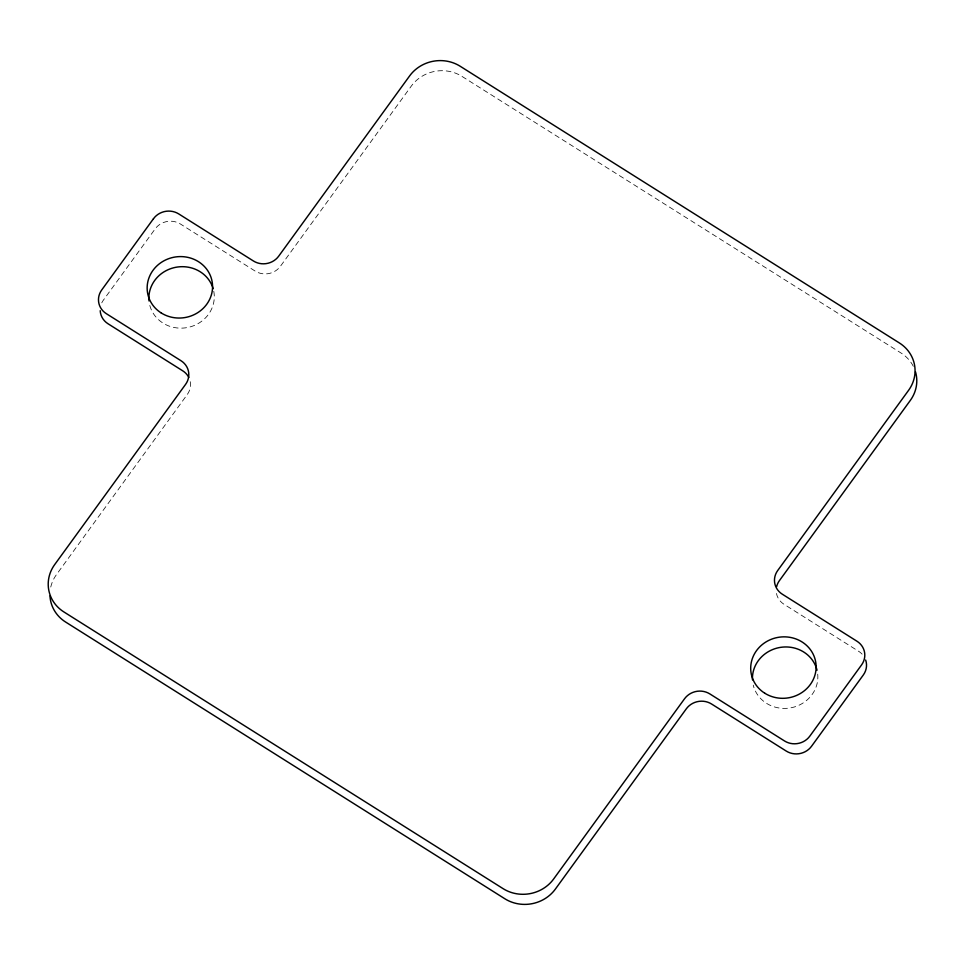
<?xml version="1.0" encoding="UTF-8"?>
<svg xmlns="http://www.w3.org/2000/svg" width="965" height="965" viewBox="0 0 965 965"><rect width="100%" height="100%" fill="white"/><g stroke="black" fill="none" stroke-linecap="round" stroke-linejoin="round"><path stroke-width="0.72" stroke-dasharray="4.83 3.62" d="M817.717 674.173A32.774 30.675 -9.7 0 1 790.275 707.924A32.774 30.675 -9.7 0 1 753.243 685.138M213.772 291.261A32.774 30.675 -9.7 0 1 187.427 327.533A32.774 30.675 -9.7 0 1 149.394 303.577M50.759 587.034A36.417 34.089 -9.7 0 1 56.404 574.694L187.306 394.468A18.202 17.044 -9.7 0 0 189.671 379.486M913.312 366.314A36.417 34.089 -9.7 0 0 901.141 353.081L461.921 76.356A36.417 34.089 -9.7 0 0 411.343 86.03L280.441 266.256A18.202 17.044 -9.7 0 1 255.158 271.081L180.455 224.025A18.202 17.044 -9.7 0 0 155.172 228.862L103.424 300.091A18.202 17.044 -9.7 0 0 101.253 304.096M776.475 593.463A18.202 17.044 -9.7 0 0 784.014 604.283L858.705 651.351A18.202 17.044 -9.7 0 1 862.227 654.27"/><path stroke-width="1.45" d="M752.471 679.855A32.774 30.675 -9.7 0 1 780.709 647.334A32.774 30.675 -9.7 0 1 817.041 670.229M149.008 300.935A32.774 30.675 -9.7 0 1 175.739 267.305A32.774 30.675 -9.7 0 1 213.144 288.668M49.975 595.936A36.417 34.089 -9.7 0 0 65.584 622.015L504.804 898.741A36.417 34.089 -9.7 0 0 555.382 889.079L686.284 708.853A18.202 17.044 -9.7 0 1 711.579 704.016L786.27 751.084A18.202 17.044 -9.7 0 0 811.553 746.247L863.301 675.005A18.202 17.044 -9.7 0 0 865.665 660.024M915.508 371.851A36.417 34.089 -9.7 0 1 910.321 400.403L779.418 580.628A18.202 17.044 -9.7 0 0 776.596 586.792M188.802 377.424A18.202 17.044 -9.7 0 0 182.711 370.813L108.02 323.757A18.202 17.044 -9.7 0 1 100.215 310.706M153.447 218.753L101.699 289.995A18.202 17.044 -9.7 0 0 106.295 313.649L180.986 360.717A18.202 17.044 -9.7 0 1 185.582 384.372L54.679 564.597A36.417 34.089 -9.7 0 0 63.859 611.919L503.079 888.644A36.417 34.089 -9.7 0 0 553.657 878.97L684.559 698.744A18.202 17.044 -9.7 0 1 709.842 693.919L784.545 740.975A18.202 17.044 -9.7 0 0 809.828 736.138L861.576 664.909A18.202 17.044 -9.7 0 0 856.98 641.243L782.289 594.187A18.202 17.044 -9.7 0 1 777.694 570.532L908.596 390.306A36.417 34.089 -9.7 0 0 899.416 342.985L460.196 66.259A36.417 34.089 -9.7 0 0 409.618 75.921L278.716 256.147A18.202 17.044 -9.7 0 1 253.421 260.984L178.73 213.916A18.202 17.044 -9.7 0 0 153.447 218.753M161.227 312.962A32.774 30.675 -9.7 0 0 212.457 289.162A32.774 30.675 -9.7 0 0 165.884 259.826A32.774 30.675 -9.7 0 0 161.227 312.962M764.787 693.232A32.774 30.675 -9.7 0 0 816.016 669.433A32.774 30.675 -9.7 0 0 769.443 640.085A32.774 30.675 -9.7 0 0 764.787 693.232"/></g></svg>
